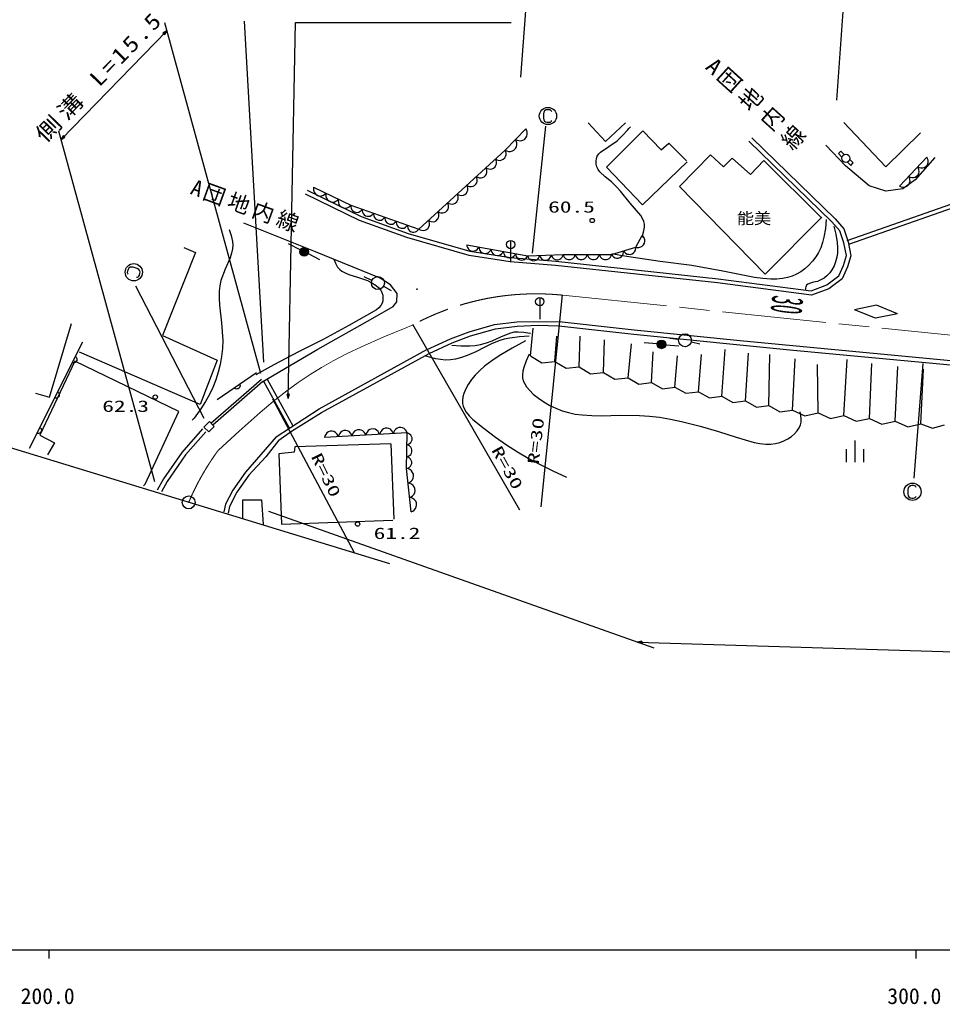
# Model space of a CAD drawing. Units: millimetres, scale not verified. Extents: x 62682 to 702682, y -6806 to 353194.
# Drawn here: x 287300 to 393754, y 171909 to 285489 of the extents above; entities that cross this region are included whole.
import ezdxf
from ezdxf.enums import TextEntityAlignment as Align

# ---------------------------------------------------------------- set-up
doc = ezdxf.new("R2010")
doc.units = ezdxf.units.MM
doc.header["$LTSCALE"] = 1000
doc.linetypes.add('CHAIN', pattern=[18.5, 12, -1.5, 3.5, -1.5])
for name, color, linetype, lineweight in [('M-BGD', 7, 'Continuous', 25), ('M-BMK', 2, 'CHAIN', 13), ('M-TTL-BAND', 7, 'Continuous', 25)]:
    doc.layers.add(name, color=color, linetype=linetype, lineweight=lineweight)
doc.styles.add('@ＭＳ ゴシック', font='')
doc.styles.add('ＭＳ ゴシック', font='')
doc.styles.get('@ＭＳ ゴシック').set_extended_font_data('@MS Gothic')
doc.styles.get('ＭＳ ゴシック').set_extended_font_data('MS Gothic')

# ---------------------------------------------------------------- blocks, each defined once
blk = doc.blocks.new('BUHIN3')
at = {"color": 7, "linetype": 'Continuous', "lineweight": 25}
blk.add_lwpolyline([(180, 357), (247, 287), (296, 210), (340, 102), (343, 2), (326, -95), (271, -205), (203, -277), (121, -334), (7, -364), (-84, -372), (-180, -357)], dxfattribs=at)
blk = doc.blocks.new('BUHIN4')
at = {"color": 7, "linetype": 'Continuous', "lineweight": 25}
blk.add_circle((0, 0), 249, dxfattribs=at)
blk = doc.blocks.new('BUHIN5')
at = {"color": 7, "linetype": 'Continuous', "lineweight": 25}
blk.add_circle((0, 0), 746, dxfattribs=at)
blk = doc.blocks.new('BUHIN6')
at = {"color": 7, "linetype": 'Continuous', "lineweight": 25}
for radius in [498, 440, 382, 322, 265, 195, 135, 77.5, 15]:
    blk.add_circle((0, 0), radius, dxfattribs=at)
blk = doc.blocks.new('BUHIN14')
at = {"color": 7, "linetype": 'Continuous', "lineweight": 25}
blk.add_lwpolyline([(440, 475), (400, 570), (330, 640), (235, 695), (120, 725), (-75, 725), (-230, 695), (-390, 585), (-485, 445), (-525, 245), (-525, -245), (-485, -455), (-410, -580), (-265, -685), (-85, -725), (105, -725), (250, -710), (325, -665), (395, -600), (425, -530)], dxfattribs=at)
blk.add_circle((0, 0), 995, dxfattribs=at)
blk = doc.blocks.new('BUHIN18')
at = {"color": 7, "linetype": 'Continuous', "lineweight": 25}
blk.add_line((0, 2494), (0, 0), dxfattribs=at)
blk.add_circle((0, 2012), 481, dxfattribs=at)
blk = doc.blocks.new('BUHIN107')
at = {"color": 7, "linetype": 'Continuous', "lineweight": 25}
blk.add_lwpolyline([(-524, -554), (-357, -633), (-186, -668), (38, -676), (219, -617), (384, -526), (546, -354), (628, -185), (677, 0), (657, 223), (609, 389), (524, 554)], dxfattribs=at)
blk = doc.blocks.new('BUHIN108')
at = {"color": 7, "linetype": 'Continuous', "lineweight": 25}
blk.add_lwpolyline([(-600, -617), (-413, -709), (-220, -752), (32, -764), (238, -700), (426, -600), (612, -408), (706, -218), (764, -10), (745, 242), (694, 430), (600, 617)], dxfattribs=at)
blk = doc.blocks.new('BUHIN109')
at = {"color": 7, "linetype": 'Continuous', "lineweight": 25}
blk.add_lwpolyline([(-553, -506), (-395, -595), (-230, -642), (-11, -665), (171, -620), (339, -543), (510, -386), (602, -226), (663, -48), (660, 172), (625, 338), (553, 506)], dxfattribs=at)
blk = doc.blocks.new('BUHIN110')
at = {"color": 7, "linetype": 'Continuous', "lineweight": 25}
blk.add_lwpolyline([(-653, 229), (-657, 62), (-623, -93), (-546, -281), (-430, -410), (-294, -513), (-91, -584), (79, -589), (250, -561), (428, -462), (548, -361), (653, -229)], dxfattribs=at)
blk = doc.blocks.new('BUHIN111')
at = {"color": 7, "linetype": 'Continuous', "lineweight": 25}
blk.add_lwpolyline([(-719, 350), (-745, 159), (-727, -23), (-664, -250), (-548, -413), (-406, -549), (-183, -658), (12, -686), (212, -677), (429, -587), (580, -488), (719, -350)], dxfattribs=at)
blk = doc.blocks.new('BUHIN112')
at = {"color": 7, "linetype": 'Continuous', "lineweight": 25}
blk.add_lwpolyline([(794, 44), (725, 224), (621, 373), (456, 539), (276, 625), (86, 674), (-160, 660), (-344, 591), (-513, 485), (-658, 302), (-741, 142), (-794, -44)], dxfattribs=at)
blk = doc.blocks.new('BUHIN113')
at = {"color": 7, "linetype": 'Continuous', "lineweight": 25}
blk.add_lwpolyline([(-10, -687), (149, -637), (284, -557), (437, -425), (521, -275), (575, -115), (578, 98), (529, 260), (449, 412), (300, 549), (167, 629), (10, 687)], dxfattribs=at)
blk = doc.blocks.new('BUHIN114')
at = {"color": 7, "linetype": 'Continuous', "lineweight": 25}
blk.add_lwpolyline([(88, -834), (273, -751), (425, -634), (592, -452), (672, -258), (714, -55), (687, 203), (603, 393), (484, 565), (283, 709), (111, 787), (-88, 834)], dxfattribs=at)
blk = doc.blocks.new('BUHIN116')
at = {"color": 7, "linetype": 'Continuous', "lineweight": 25}
blk.add_lwpolyline([(-698, -215), (-597, -359), (-471, -470), (-287, -582), (-108, -618), (72, -620), (289, -553), (437, -451), (565, -319), (654, -124), (692, 37), (698, 215)], dxfattribs=at)
blk = doc.blocks.new('BUHIN117')
at = {"color": 7, "linetype": 'Continuous', "lineweight": 25}
blk.add_lwpolyline([(-698, 0), (-646, -161), (-562, -297), (-426, -451), (-272, -534), (-108, -587), (108, -587), (272, -534), (426, -451), (562, -297), (643, -161), (698, 0)], dxfattribs=at)
blk = doc.blocks.new('BUHIN118')
at = {"color": 7, "linetype": 'Continuous', "lineweight": 25}
blk.add_lwpolyline([(-681, -27), (-623, -181), (-536, -311), (-398, -455), (-245, -531), (-83, -576), (128, -568), (286, -510), (432, -423), (559, -268), (632, -132), (681, 27)], dxfattribs=at)
blk = doc.blocks.new('BUHIN119')
at = {"color": 7, "linetype": 'Continuous', "lineweight": 25}
blk.add_lwpolyline([(-704, 129), (-681, -43), (-621, -195), (-513, -375), (-373, -488), (-217, -571), (1, -611), (176, -589), (346, -533), (512, -403), (618, -281), (704, -129)], dxfattribs=at)
blk = doc.blocks.new('BUHIN211')
at = {"color": 7, "linetype": 'Continuous', "lineweight": 25}
blk.add_lwpolyline([(309, -569), (412, -561), (501, -517), (583, -445), (649, -345), (711, -161), (732, -4), (679, 182), (577, 317), (400, 419), (-64, 576), (-276, 605), (-418, 574), (-564, 470), (-660, 312), (-721, 132), (-753, -10), (-734, -95), (-695, -182), (-638, -233)], dxfattribs=at)
blk.add_circle((0, 0), 995, dxfattribs=at)

msp = doc.modelspace()

# ---------------------------------------------------------------- linework, layer by layer
at = {"layer": 'M-BGD'}
for p, q in [((345121, 278864), (346425, 296631)), ((382841, 293960), (381538, 276192)), ((303999, 285182), (315101, 244732)), ((313201, 285319), (315450, 245965)), ((318262, 241789), (319115, 285159)), ((319115, 285159), (343990, 285159)), ((292074, 271653), (304264, 284218)), ((302911, 232167), (291809, 272617)), ((343305, 270434), (345704, 272904)), ((347983, 273221), (346445, 258565)), ((354904, 271436), (352896, 273603)), ((357205, 273590), (354904, 271436)), ((355003, 268496), (359216, 272672)), ((359216, 272672), (361304, 270474)), ((387228, 268498), (382375, 273629)), ((381014, 262156), (371443, 271485)), ((371792, 271843), (381374, 262503)), ((391249, 272427), (387228, 268498)), ((333355, 261331), (343305, 270434)), ((361304, 270474), (362183, 271243)), ((362183, 271243), (364234, 269192)), ((382595, 268646), (380321, 271021)), ((363426, 266245), (367006, 269908)), ((367006, 269908), (368505, 268534)), ((368505, 268534), (369504, 269533)), ((369504, 269533), (371626, 267618)), ((371626, 267618), (373166, 269242)), ((373166, 269242), (379785, 262665)), ((388833, 266296), (391976, 269618)), ((392904, 269606), (390630, 267030)), ((359179, 264136), (355003, 268496)), ((364308, 269082), (359179, 264136)), ((385324, 266322), (382595, 268646)), ((390630, 267030), (389215, 265968)), ((320481, 265813), (326698, 262797)), ((321211, 266186), (325522, 264083)), ((373333, 256130), (363426, 266245)), ((387244, 265716), (385324, 266322)), ((389215, 265968), (387244, 265716)), ((326503, 262336), (320262, 265364)), ((325522, 264083), (333355, 261331)), ((382773, 260020), (394843, 264262)), ((395009, 263790), (382939, 259548)), ((326698, 262797), (332115, 260827)), ((379868, 262707), (373333, 256130)), ((381374, 262503), (382389, 261381)), ((321425, 258704), (313167, 262007)), ((331961, 260351), (326503, 262336)), ((381946, 261125), (381014, 262156)), ((382389, 261381), (382873, 259877)), ((339148, 258306), (331961, 260351)), ((332115, 260827), (339256, 258796)), ((358381, 259256), (359134, 260600)), ((382388, 259751), (381946, 261125)), ((306237, 259221), (307589, 258644)), ((319676, 258947), (318334, 259618)), ((338877, 259525), (345916, 258236)), ((355587, 258397), (358381, 259256)), ((382683, 258279), (382388, 259751)), ((382873, 259877), (383198, 258253)), ((307589, 258644), (303774, 249062)), ((320570, 258500), (321912, 257829)), ((328883, 255689), (321425, 258704)), ((343875, 257560), (339148, 258306)), ((339256, 258796), (343935, 258057)), ((343935, 258057), (349167, 257626)), ((345916, 258236), (349999, 258397)), ((349999, 258397), (355587, 258397)), ((382339, 257150), (382683, 258279)), ((383198, 258253), (382809, 256976)), ((349120, 257128), (343875, 257560)), ((367814, 255119), (349120, 257128)), ((349167, 257626), (367874, 255615)), ((381799, 255923), (382339, 257150)), ((382809, 256976), (382204, 255601)), ((327950, 255422), (327042, 255841)), ((330095, 254912), (328883, 255689)), ((367874, 255615), (378609, 254205)), ((380425, 254892), (381799, 255923)), ((382204, 255601), (380668, 254449)), ((300672, 254800), (308543, 239540)), ((329286, 254741), (330158, 254253)), ((330841, 253887), (330095, 254912)), ((378668, 253693), (367814, 255119)), ((378609, 254205), (380425, 254892)), ((380668, 254449), (378668, 253693)), ((330810, 252954), (330841, 253887)), ((347460, 229278), (349919, 253740)), ((328064, 251045), (330406, 252412)), ((330406, 252412), (330810, 252954)), ((386171, 252542), (383610, 252034)), ((388587, 251556), (386171, 252542)), ((321686, 247466), (328064, 251045)), ((386027, 251049), (383610, 252034)), ((388587, 251556), (386027, 251049)), ((290757, 241954), (293275, 250426)), ((345001, 228900), (332644, 250336)), ((339179, 249493), (342081, 250312)), ((342081, 250312), (344664, 250649)), ((342181, 249821), (344698, 250149)), ((344664, 250649), (349539, 250686)), ((344698, 250149), (347142, 250259)), ((346256, 246708), (346528, 249921)), ((347142, 250259), (349513, 250186)), ((349513, 250186), (358142, 249224)), ((349539, 250686), (358194, 249721)), ((303774, 249062), (310085, 246228)), ((336995, 248679), (339179, 249493)), ((337187, 248217), (339334, 249017)), ((339334, 249017), (342181, 249821)), ((349064, 246072), (349283, 248978)), ((351872, 245436), (351966, 248978)), ((358142, 249224), (370757, 247958)), ((358194, 249721), (370806, 248456)), ((288436, 236068), (294591, 248316)), ((334325, 247450), (336995, 248679)), ((334534, 246996), (337187, 248217)), ((354680, 244800), (354793, 248543)), ((357489, 244165), (357911, 248108)), ((360841, 248080), (359346, 248204)), ((361838, 248000), (363334, 247884)), ((363321, 248593), (362327, 248703)), ((364797, 248341), (365772, 248116)), ((370757, 247958), (376167, 247397)), ((370806, 248456), (396484, 246014)), ((308123, 241111), (294217, 247131)), ((315366, 243767), (321686, 247466)), ((321865, 240608), (334293, 247434)), ((322122, 240178), (334534, 246996)), ((346256, 246708), (347554, 245922)), ((360198, 243635), (360376, 247166)), ((362908, 243105), (363203, 246731)), ((365618, 242575), (365958, 246876)), ((368328, 242045), (368714, 247456)), ((371038, 241515), (371396, 247021)), ((373748, 240985), (373861, 246876)), ((376167, 247397), (396437, 245517)), ((293668, 246091), (289628, 237543)), ((305665, 240301), (293668, 246091)), ((310085, 246228), (308123, 241111)), ((347554, 245922), (349064, 246072)), ((349064, 246072), (350362, 245286)), ((350362, 245286), (351872, 245436)), ((351872, 245436), (353170, 244650)), ((376458, 240456), (376761, 246368)), ((379425, 240138), (379371, 245716)), ((382392, 239820), (382778, 246276)), ((385359, 239502), (385616, 245820)), ((388327, 239184), (388606, 245465)), ((391494, 245837), (390457, 232614)), ((310104, 241658), (314627, 244799)), ((353170, 244650), (354680, 244800)), ((354680, 244800), (355978, 244014)), ((391294, 238866), (391597, 245161)), ((309354, 238956), (315219, 244029)), ((315366, 243767), (309600, 238707)), ((315434, 243799), (318389, 238410)), ((315873, 244039), (318827, 238650)), ((355978, 244014), (357489, 244165)), ((357489, 244165), (358755, 243448)), ((358755, 243448), (360198, 243635)), ((360198, 243635), (361465, 242918)), ((361465, 242918), (362908, 243105)), ((362908, 243105), (364175, 242388)), ((289131, 242426), (290757, 241954)), ((364175, 242388), (365618, 242575)), ((365618, 242575), (366885, 241858)), ((366885, 241858), (368328, 242045)), ((368328, 242045), (369595, 241329)), ((325934, 223975), (316500, 241720)), ((369595, 241329), (371038, 241515)), ((371038, 241515), (372305, 240799)), ((372305, 240799), (373748, 240985)), ((373748, 240985), (375014, 240269)), ((330003, 222706), (271977, 240468)), ((301796, 231916), (305665, 240301)), ((316889, 237388), (321865, 240608)), ((318652, 238039), (322122, 240178)), ((375014, 240269), (376458, 240456)), ((376458, 240456), (377888, 239802)), ((377888, 239802), (379425, 240138)), ((379425, 240138), (380856, 239484)), ((380856, 239484), (382392, 239820)), ((382392, 239820), (383823, 239166)), ((308554, 238497), (309188, 239124)), ((309746, 238559), (309111, 237932)), ((309188, 239124), (309746, 238559)), ((383823, 239166), (385359, 239502)), ((385359, 239502), (386790, 238848)), ((386790, 238848), (388327, 239184)), ((388327, 239184), (389757, 238530)), ((389757, 238530), (391294, 238866)), ((391294, 238866), (392629, 238367)), ((392629, 238367), (393996, 238769)), ((289628, 237543), (291320, 236686)), ((308377, 238278), (306018, 235573)), ((308768, 237936), (306445, 235276)), ((309111, 237932), (308554, 238497)), ((316889, 237388), (313351, 233291)), ((317206, 236998), (318652, 238039)), ((332004, 237830), (322471, 237301)), ((331945, 233711), (332004, 237830)), ((291320, 236686), (290520, 235303)), ((317206, 236998), (315690, 235074)), ((330133, 236562), (319057, 236202)), ((330133, 236562), (330470, 227857)), ((383672, 236954), (383672, 234454)), ((306018, 235573), (303895, 232525)), ((306445, 235276), (304322, 232228)), ((318976, 235583), (317190, 235415)), ((317190, 235415), (317510, 227299)), ((319057, 236202), (318976, 235583)), ((382672, 235960), (382672, 234460)), ((384672, 235960), (384672, 234460)), ((315690, 235074), (313734, 232940)), ((313351, 233291), (311902, 231227)), ((313734, 232940), (312363, 230987)), ((332475, 228709), (331945, 233711)), ((301570, 231723), (301796, 231916)), ((303895, 232525), (303176, 231203)), ((304322, 232228), (303677, 231040)), ((311902, 231227), (311050, 229592)), ((312363, 230987), (311512, 229352)), ((311050, 229592), (310857, 228714)), ((313035, 230092), (315193, 230104)), ((313064, 227999), (313035, 230092)), ((315193, 230104), (315388, 227246)), ((311512, 229352), (311345, 228556)), ((316024, 228783), (360486, 213013)), ((317510, 227299), (330337, 227762)), ((358595, 213683), (598863, 206252))]:
    msp.add_line(p, q, dxfattribs=at)
for points in [[(304264, 284218), (303826, 283946), (304005, 283772)], [(304192, 284144), (304000, 283820), (303875, 283942)], [(304158, 284108), (304000, 283847), (303901, 283943)], [(304122, 284071), (303999, 283873), (303928, 283943)], [(304087, 284036), (303999, 283900), (303954, 283943)], [(292074, 271653), (292512, 271925), (292333, 272099)], [(292145, 271726), (292338, 272050), (292463, 271928)], [(292180, 271762), (292338, 272024), (292437, 271928)], [(292216, 271799), (292338, 271997), (292410, 271928)], [(292251, 271835), (292339, 271971), (292384, 271927)], [(318262, 241789), (318396, 242286), (318146, 242291)], [(318264, 241891), (318183, 242259), (318358, 242256)], [(318265, 241941), (318202, 242240), (318339, 242237)], [(318266, 241993), (318220, 242221), (318320, 242219)], [(318266, 242043), (318238, 242202), (318301, 242201)], [(358595, 213683), (359091, 213543), (359099, 213793)], [(358698, 213680), (359066, 213756), (359061, 213581)], [(358748, 213679), (359047, 213738), (359043, 213601)], [(358799, 213677), (359028, 213720), (359025, 213620)], [(358849, 213676), (359008, 213702), (359006, 213639)]]:
    msp.add_lwpolyline(points, close=True, dxfattribs=at)
for points in [[(304228, 284181), (304001, 283794), (303848, 283942), (304227, 284180)], [(303990, 283935), (304051, 283999), (303999, 283926), (303981, 283944), (304051, 283999)], [(359136, 260392), (359290, 260981), (359381, 261566), (359376, 261900), (359312, 262221), (359169, 262571), (358961, 262916), (357730, 264328), (356606, 265706), (356124, 266262), (355575, 266799), (354868, 267357), (354221, 267945), (354028, 268213), (353888, 268512), (353813, 268826), (353799, 269156), (353841, 269461), (353943, 269752), (354104, 270004), (354313, 270219), (355293, 270848), (356230, 271524), (356854, 272114), (357438, 272750), (357601, 272937), (357764, 273124)], [(292110, 271690), (292337, 272077), (292490, 271929), (292111, 271691)], [(292348, 271936), (292286, 271872), (292339, 271944), (292357, 271927), (292286, 271872)], [(382446, 269930), (382030, 270320), (381763, 270036), (382179, 269646)], [(382798, 269064), (383213, 268673), (383481, 268958), (383065, 269348)], [(380365, 262442), (380260, 261411), (380095, 260394), (379940, 259786), (379723, 259182), (379462, 258641), (379144, 258123), (378769, 257626), (378347, 257168), (377900, 256768), (377411, 256411), (376929, 256131), (376417, 255903), (375879, 255735), (375325, 255626), (374660, 255563), (373984, 255559), (373035, 255632), (372086, 255765), (368427, 256491), (364847, 257140), (361214, 257606), (357583, 258133), (356610, 258306), (355629, 258486)], [(311482, 261294), (311695, 260609), (311847, 259917), (311881, 259492), (311854, 259061), (311748, 258538), (311578, 258009), (311022, 256708), (310527, 255393), (310394, 254783), (310320, 254156), (310298, 253365), (310336, 252567), (310568, 250530), (310742, 248472), (310697, 247548), (310593, 246631), (310429, 245723), (310204, 244819), (309924, 243941), (309584, 243074), (309192, 242240), (308747, 241435), (308206, 240597), (307616, 239795), (307416, 239534), (307214, 239274)], [(381245, 261688), (381467, 260744), (381631, 259785), (381674, 259198), (381656, 258596), (381582, 258080), (381444, 257557), (381260, 257088), (381021, 256645), (380758, 256280), (380442, 255945), (380120, 255688), (379750, 255471), (379339, 255307), (378895, 255195), (378531, 255104), (378231, 254967), (378102, 254849), (378020, 254690), (377986, 254536), (377966, 254369)], [(358381, 259256), (358564, 259220), (358740, 259228), (358961, 259276), (359124, 259378), (359263, 259508), (359380, 259716), (359418, 259902), (359420, 260095), (359346, 260309), (359258, 260459), (359134, 260600)], [(323544, 257880), (323740, 257395), (323982, 256956), (324197, 256702), (324456, 256492), (324849, 256270), (325285, 256094), (326393, 255767), (327429, 255400), (327944, 255139), (328449, 254814), (328725, 254568), (328958, 254277), (329098, 254011), (329188, 253709), (329219, 253391), (329190, 253066), (329106, 252780), (328969, 252523), (328746, 252253), (328464, 252011), (325276, 250220), (322298, 248613), (319460, 247181), (316609, 245674), (315583, 245097), (314554, 244509)], [(346089, 248978), (344966, 248903), (343863, 248769), (343206, 248632), (342567, 248437), (341730, 248089), (340909, 247680), (339939, 247185), (338927, 246736), (338271, 246512), (337592, 246345), (337006, 246258), (336420, 246232), (335858, 246272), (335300, 246372), (334726, 246519), (334155, 246689)], [(337175, 247955), (338209, 247877), (339241, 247859), (339864, 247906), (340475, 248012), (341150, 248205), (341815, 248457), (342887, 248949), (343965, 249377), (344384, 249465), (344813, 249493), (345480, 249444), (346165, 249332), (346195, 249326), (346236, 249319)], [(345651, 248442), (344127, 247610), (342639, 246729), (341778, 246156), (340947, 245529), (340378, 245033), (339848, 244489), (339431, 243979), (339053, 243421), (338772, 242911), (338547, 242378), (338431, 241967), (338376, 241550), (338388, 241221), (338461, 240895), (338607, 240550), (338818, 240213), (339170, 239791), (339590, 239384), (340899, 238318), (342194, 237338), (343457, 236451), (344726, 235632), (345972, 234901), (347270, 234209), (348810, 233454), (350377, 232721)], [(346096, 246896), (345740, 246135), (345455, 245383), (345349, 244952), (345305, 244521), (345328, 244183), (345411, 243843), (345570, 243479), (345795, 243121), (346143, 242700), (346550, 242306), (347151, 241822), (347785, 241391), (348467, 240998), (349161, 240667), (349886, 240388), (350632, 240167), (351399, 240002), (352194, 239893), (353300, 239818), (354402, 239804), (356614, 239854), (358828, 239843), (359969, 239768), (361113, 239633), (362385, 239418), (363656, 239142), (365809, 238590), (367939, 237982), (369984, 237317), (372036, 236713), (372705, 236592), (373387, 236531), (373948, 236537), (374500, 236604), (374998, 236723), (375485, 236901), (375920, 237124), (376345, 237410), (376700, 237718), (377006, 238065), (377219, 238390), (377373, 238735), (377453, 239056), (377474, 239397), (377436, 239814), (377364, 240237)], [(312694, 243457), (312720, 243363), (312725, 243271), (312713, 243156), (312668, 243066), (312607, 242990), (312505, 242919), (312412, 242888), (312312, 242878), (312198, 242905), (312114, 242942), (312037, 243000)], [(318263, 241840), (318165, 242278), (318377, 242274), (318263, 241841)], [(318269, 242182), (318268, 242094), (318257, 242183), (318282, 242182), (318268, 242094)], [(358646, 213682), (359086, 213775), (359079, 213562), (358648, 213682)], [(358989, 213671), (358900, 213674), (358989, 213684), (358988, 213659), (358900, 213674)]]:
    msp.add_lwpolyline(points, dxfattribs=at)
for centre, radius in [((382622, 269497), 465), ((333137, 254406), 31.3), ((333137, 254406), 25), ((333137, 254406), 18.8), ((333137, 254406), 12.5), ((333137, 254406), 6.3), ((306801, 229808), 746), ((306801, 229808), 22.5)]:
    msp.add_circle(centre, radius, dxfattribs=at)
at = {"layer": 'M-BMK'}
msp.add_line((349984, 253707), (396689, 248885), dxfattribs=at)
msp.add_lwpolyline([(310228, 235841), (312614, 238031), (315040, 240176), (316562, 241446), (318116, 242665), (319442, 243633), (320800, 244550), (322108, 245359), (323457, 246122), (325084, 246965), (326752, 247761), (329332, 248898), (331953, 249987), (332297, 250128), (332642, 250270)], dxfattribs=at)
for centre, start, end in [((346887, 223867), 84.07474, 118.34744), ((334426, 218109), 143.76709, 157.04828)]:
    msp.add_arc(centre, 30000, start, end, dxfattribs=at)
at = {"layer": 'M-TTL-BAND'}
for p, q in [((62682, 178194), (601682, 178194)), ((290682, 178194), (290682, 177194)), ((390682, 178194), (390682, 177194))]:
    msp.add_line(p, q, dxfattribs=at)

# ---------------------------------------------------------------- block references
at = {"layer": 'M-BGD'}
for name, p in [('BUHIN14', (348252, 274377)), ('BUHIN108', (345104, 272287)), ('BUHIN108', (343905, 271052)), ('BUHIN109', (342752, 269929)), ('BUHIN109', (341647, 268917)), ('BUHIN107', (391452, 269064)), ('BUHIN109', (340541, 267906)), ('BUHIN107', (390404, 267957)), ('BUHIN109', (339435, 266894)), ('BUHIN107', (389357, 266849)), ('BUHIN111', (321930, 265835)), ('BUHIN109', (338330, 265883)), ('BUHIN111', (323367, 265134)), ('BUHIN111', (324804, 264434)), ('BUHIN109', (337224, 264871)), ('BUHIN110', (326175, 263854)), ('BUHIN110', (327480, 263395)), ('BUHIN109', (336119, 263860)), ('BUHIN110', (328786, 262937)), ('BUHIN110', (330091, 262478)), ('BUHIN109', (335013, 262848)), ('BUHIN4', (353355, 262324)), ('BUHIN110', (331397, 262019)), ('BUHIN110', (332702, 261561)), ('BUHIN109', (333908, 261837)), ('BUHIN6', (320123, 258723)), ('BUHIN119', (339581, 259396)), ('BUHIN119', (340989, 259138)), ('BUHIN119', (342397, 258880)), ('BUHIN18', (343948, 257532)), ('BUHIN116', (357683, 259042)), ('BUHIN119', (343804, 258622)), ('BUHIN119', (345212, 258365)), ('BUHIN118', (346596, 258262)), ('BUHIN118', (347958, 258316)), ('BUHIN118', (349319, 258370)), ('BUHIN117', (350698, 258397)), ('BUHIN117', (352095, 258397)), ('BUHIN117', (353492, 258397)), ('BUHIN117', (354889, 258397)), ('BUHIN116', (356286, 258612)), ('BUHIN211', (300465, 256355)), ('BUHIN5', (328631, 255108)), ('BUHIN18', (347306, 250955)), ('BUHIN5', (364066, 248510)), ('BUHIN6', (361339, 248038)), ('BUHIN3', (293565, 246275)), ('BUHIN3', (291513, 242192)), ('BUHIN4', (302946, 241962)), ('BUHIN3', (289461, 238110)), ('BUHIN112', (323265, 237345)), ('BUHIN112', (324854, 237433)), ('BUHIN112', (326443, 237521)), ('BUHIN112', (328032, 237610)), ('BUHIN112', (329621, 237698)), ('BUHIN112', (331210, 237786)), ('BUHIN113', (331994, 237144)), ('BUHIN113', (331975, 235771)), ('BUHIN113', (331955, 234397)), ('BUHIN114', (332034, 232877)), ('BUHIN114', (332210, 231210)), ('BUHIN14', (390313, 231036)), ('BUHIN114', (332387, 229543)), ('BUHIN4', (326288, 227302))]:
    msp.add_blockref(name, p, dxfattribs=at)

# ---------------------------------------------------------------- texts
at = {"layer": 'M-BGD', "style": 'ＭＳ ゴシック'}
for s, width, p in [('60.5', 1.5, (348275, 262838)), ('能美', 1.1, (370051, 261520)), ('62.3', 1.5, (296832, 239850)), ('61.2', 1.5, (328145, 225188))]:
    msp.add_text(s, height=1320, dxfattribs=dict(at, width=width)).set_placement(p, align=Align.BOTTOM_LEFT)
for s, height, rotation, width, p in [('30', 3666, 263.6, 0.4, (373071, 253883)), ('R=30', 1320, 83.1, 1.5, (347576, 234101)), ('R=30', 1320, 298.9, 1.5, (341341, 235660)), ('R=30', 1320, 295.8, 1.5, (320527, 234926))]:
    msp.add_text(s, height=height, rotation=rotation, dxfattribs=dict(at, width=width)).set_placement(p, align=Align.BOTTOM_LEFT)
at = {"layer": 'M-BGD', "char_height": 1833, "attachment_point": 7}
for s, insert, rotation, style in [('\\T1.2;\\W1.2;側溝\\~L=15.5', (290372, 271040), 45.9, 'ＭＳ ゴシック'), ('\\T1.2;\\W1.1;A団地内線', (366154, 279717), 317.9, '@ＭＳ ゴシック'), ('\\T1.2;A団地内線', (306808, 265218), 340, 'ＭＳ ゴシック')]:
    msp.add_mtext(s, dxfattribs=dict(at, insert=insert, rotation=rotation, style=style))
at = {"layer": 'M-TTL-BAND', "style": 'ＭＳ ゴシック'}
for s, p in [('200.0', (290526, 171389)), ('300.0', (390526, 171389))]:
    msp.add_text(s, height=1833, dxfattribs=at).set_placement(p, align=Align.BOTTOM_CENTER)

doc.saveas('drawing.dxf')
